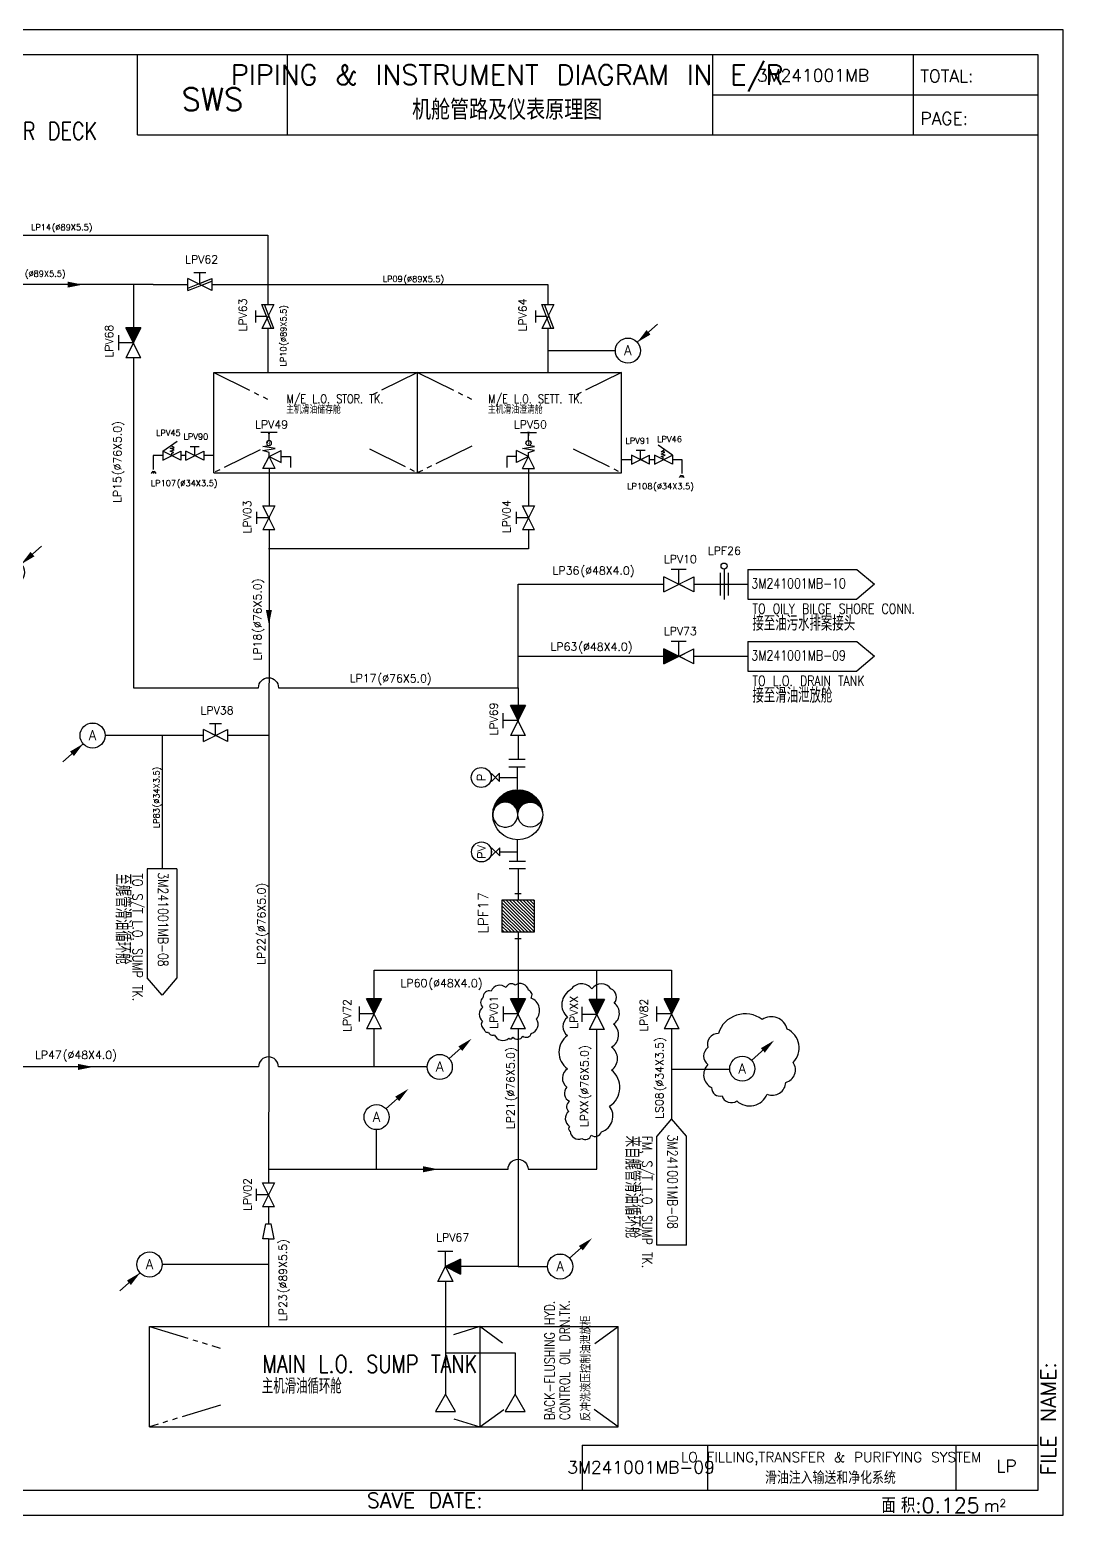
# Model space of a CAD drawing. Header units: millimetres. Extents: x 51 to 798, y 165 to 1101.
# Drawn here: x 264.8 to 471.3, y 164.9 to 461.9 of the extents above; entities that cross this region are included whole.
import ezdxf
from ezdxf.enums import TextEntityAlignment as Align

# ---------------------------------------------------------------- set-up
doc = ezdxf.new("R2010")
doc.units = ezdxf.units.MM
doc.set_wipeout_variables(frame=1)
doc.linetypes.add('C_SOLID_L', pattern=[13, 8, -1, 1, -1, 1, -1])
for name, color, linetype in [('M001_Text', 2, 'Continuous'), ('M101_Equip', 221, 'Continuous'), ('M401_Hull', 4, 'Continuous'), ('M501_Pipe', 3, 'Continuous'), ('M503_Valve&Acces', 7, 'Continuous'), ('M504_Valve&Acces_num', 2, 'Continuous'), ('M901_Modify_A', 6, 'Continuous'), ('M902_Modify_B', 6, 'Continuous')]:
    doc.layers.add(name, color=color, linetype=linetype)
doc.styles.add('CHINESE', font='txt.shx', dxfattribs={"bigfont": 'hzdxf.shx'})
doc.styles.add('HZDXF', font='txt.shx', dxfattribs={"bigfont": 'hzdx.shx'})
doc.styles.add('ITALICT', font='txt.shx')
doc.styles.add('ROMANS', font='txt.shx')
doc.styles.add('SYMED_CHINESE', font='txt.shx', dxfattribs={"bigfont": 'hzdx.shx'})

# ---------------------------------------------------------------- blocks, each defined once
blk = doc.blocks.new('SWD_IN_A3H')
at = {"color": 3}
for p, q in [((415, 292), (235, 292)), ((235, 276), (235, 292)), ((265, 276), (265, 292)), ((350, 276), (350, 292)), ((390, 292), (390, 276)), ((415, 276), (415, 292)), ((235, 276), (415, 276))]:
    blk.add_line(p, q, dxfattribs=at)
at = {"color": 7, "linetype": 'Continuous'}
blk.add_lwpolyline([(0, 0), (420, 0), (420, 297), (0, 297)], close=True, dxfattribs=at)
at = {"color": 1, "linetype": 'Continuous'}
blk.add_lwpolyline([(25, 5), (415, 5), (415, 292), (25, 292)], close=True, dxfattribs=at)
at = {"color": 3}
for points in [[(350, 284), (390, 284)], [(390, 284), (415, 284)]]:
    blk.add_lwpolyline(points, dxfattribs=at)
at = {"color": 7, "style": 'ROMANS'}
for s, height, p in [('TOTAL:', 2.5, (391.44, 286.5)), ('PAGE:', 2.5, (391.44, 278)), ('2', 1.5, (407.28, 1.7)), ('m', 2.5, (404.08, 0.68))]:
    blk.add_text(s, height=height, dxfattribs=at).set_placement(p)
at = {"color": 7, "style": 'CHINESE'}
blk.add_text('FILE NAME:', height=3, rotation=90, dxfattribs=at).set_placement((418.5, 8))
blk.add_text('SAVE DATE:', height=3, dxfattribs=at).set_placement((304, 1.5), align=Align.RIGHT)
at = {"color": 7, "linetype": 'Continuous', "style": 'HZDXF'}
for s, p in [('面', (383.67, 0.49)), ('积:0.125', (387.57, 0.49))]:
    blk.add_text(s, height=3, dxfattribs=at).set_placement(p)
at = {"color": 0}
for tag, height, style, p in [('DRAWINGNAME1', 4, 'SYMED_CHINESE', (308.88, 286)), ('DRAW_NO', 2.5, 'ROMANS', (370, 286.62)), ('COMPANY', 4.5, 'ITALICT', (250, 280.86)), ('DRAWINGNAME', 4, 'SYMED_CHINESE', (308.88, 279))]:
    blk.add_attdef(tag, text='', height=height, dxfattribs=dict(at, style=style)).set_placement(p, align=Align.CENTER)
for tag, height, style, p in [('TOTAL_PAGE', 2.5, 'ROMANS', (411.26, 286.62)), ('PAGE_NO', 2.5, 'ROMANS', (411.26, 278.12)), ('DATE', 3, 'CHINESE', (331, 1.5)), ('SAVETIME', 3, 'CHINESE', (352, 1.5))]:
    blk.add_attdef(tag, text='', height=height, dxfattribs=dict(at, style=style)).set_placement(p, align=Align.RIGHT)
at = {"color": 0, "style": 'ROMANS', "width": 0.8}
blk.add_attdef('MARK', text='', height=2.5, dxfattribs=at).set_placement((370, 278.12), align=Align.CENTER)
at = {"color": 0, "style": 'CHINESE'}
for tag, p in [('DRIVEMAP', (418.5, 87.76)), ('FILENAME', (418.5, 29))]:
    blk.add_attdef(tag, p, '', height=3, rotation=90, dxfattribs=at)
blk = doc.blocks.new('SUB_DWG')
at = {"color": 0}
blk.add_line((-91.12, 9), (-91.12, 0), dxfattribs=at)
for points in [[(-91.12, 9), (0, 9)], [(-66.01, 0), (-66.01, 9)], [(-16.42, 0), (-16.42, 9)]]:
    blk.add_lwpolyline(points, dxfattribs=at)
at = {"color": 2, "style": 'SYMED_CHINESE'}
for tag, p in [('SUB_DWG_NO', (-79.36, 4.6)), ('SYS_NO', (-6.35, 4.85))]:
    blk.add_attdef(tag, text='', height=2.5, dxfattribs=at).set_placement(p, align=Align.MIDDLE)
at = {"color": 2, "style": 'HZDXF'}
for tag, p in [('DRAWINGNAME1', (-41.37, 5.63)), ('DRAWINGNAME', (-41.53, 1.27))]:
    blk.add_attdef(tag, text='', height=2.5, dxfattribs=at).set_placement(p, align=Align.CENTER)
blk = doc.blocks.new('齿轮泵')
for p, q in [((0.54, 2.45), (0.52, 2.43)), ((0.66, 2.44), (0.63, 2.4)), ((0.77, 2.4), (0.72, 2.35)), ((0.88, 2.37), (0.81, 2.3)), ((0.99, 2.34), (0.89, 2.24)), ((1.1, 2.3), (0.97, 2.18)), ((1.19, 2.26), (1.05, 2.11)), ((1.28, 2.21), (1.11, 2.04)), ((1.38, 2.16), (1.18, 1.96)), ((2.13, 1.5), (1.21, 0.58)), ((1.47, 2.11), (1.23, 1.87)), ((1.56, 2.06), (1.28, 1.78)), ((1.64, 1.99), (1.32, 1.68)), ((2.07, 1.58), (1.33, 0.84)), ((1.71, 1.93), (1.35, 1.57)), ((1.79, 1.87), (1.38, 1.46)), ((2.01, 1.66), (1.38, 1.04)), ((1.87, 1.8), (1.4, 1.33)), ((1.94, 1.73), (1.4, 1.19)), ((0.36, 0.01), (0.32, -0.03)), ((0.55, 0.06), (0.44, -0.05)), ((0.81, 0.18), (0.55, -0.08)), ((2.2, 1.42), (0.66, -0.12)), ((2.25, 1.34), (0.75, -0.17)), ((2.3, 1.25), (0.84, -0.22)), ((2.35, 1.16), (0.92, -0.28)), ((2.4, 1.06), (1, -0.34)), ((2.45, 0.97), (1.07, -0.41)), ((2.49, 0.87), (1.13, -0.49)), ((2.52, 0.76), (1.2, -0.57)), ((2.55, 0.65), (1.24, -0.66)), ((2.59, 0.54), (1.29, -0.75)), ((2.61, 0.42), (1.33, -0.86)), ((2.62, 0.3), (1.36, -0.96)), ((2.64, 0.17), (1.39, -1.08)), ((2.65, 0.04), (1.4, -1.21)), ((0.95, -2.37), (2.51, -0.81)), ((2.57, -0.6), (1.06, -2.12)), ((2.43, -1.03), (1.17, -2.29)), ((2.61, -0.42), (1.31, -1.72)), ((2.63, -0.26), (1.38, -1.52)), ((2.65, -0.11), (1.4, -1.36)), ((1.48, -2.12), (2.27, -1.33)), ((0.62, -2.42), (0.57, -2.47)), ((1.01, -2.17), (0.75, -2.43))]:
    blk.add_line(p, q)
for centre, radius in [((0.15, -0.01), 2.5), ((0.15, -1.26), 1.25)]:
    blk.add_circle(centre, radius)
blk.add_arc((0.15, 1.24), 1.25, 270, 262.8878)
blk = doc.blocks.new('直角气动快关阀')
for p, q in [((-2, 6), (2, 6)), ((0, 4), (0, 6))]:
    blk.add_line(p, q)
blk.add_solid([(0.29, 6.23), (-0.29, 6.23), (0, 4)])
blk.add_wipeout([(-3, 1.5), (-3, -1.5), (0, 0)])
for p, q in [((-1.5, 2), (1.5, 2.5)), ((1.5, 2.5), (0.05, 2.74))]:
    blk.add_line(p, q)
blk.add_circle((-0.01, 3.38), 0.638)
at = {"width": 1.098904}
blk.add_text('P', height=1, dxfattribs=at).set_placement((-0.25, 2.84), (0.48, 2.84), align=Align.FIT)
blk.add_wipeout([(0, 0), (-1.5, -3), (1.5, -3)])
for p, q in [((-3, -1.5), (-3, 1.5)), ((0, 0), (-3, 1.5)), ((0, 0), (-3, -1.5)), ((1.5, 1.5), (-1.5, 2)), ((-1.5, -3), (0, 0)), ((0, 1), (1.5, 1.5)), ((0, 0), (0, 1)), ((1.5, -3), (0, 0)), ((-1.5, -3), (1.5, -3))]:
    blk.add_line(p, q)
blk = doc.blocks.new('*U20')
at = {"color": 11}
blk.add_line((5.93, 5.27), (1.87, 1.66), dxfattribs=at)
blk.add_solid([(4.51, 3.21), (3.72, 4.1), (1.87, 1.66)], dxfattribs=at)
at = {"color": 2, "ltscale": 5, "style": 'ROMANS'}
blk.add_attdef('CODE', text='', height=2, dxfattribs=at).set_placement((-0.01, 0.07), align=Align.MIDDLE)
at = {"color": 0, "ltscale": 5, "style": 'SYMED_CHINESE', "flags": 1}
for tag, p in [('REMARKS', (10.9, -0.65)), ('SIZE', (8.37, 1.48))]:
    blk.add_attdef(tag, text='', height=2, dxfattribs=at).set_placement(p, align=Align.MIDDLE)
at = {"color": 40, "ltscale": 5, "flags": 1}
for tag, p, height, style in [('CONNE', (-3.88, -5.26), 2, 'ROMANS'), ('CONNC', (-3.94, -8.1), 3, 'SYMED_CHINESE')]:
    blk.add_attdef(tag, p, '', height=height, dxfattribs=dict(at, style=style))
blk.add_wipeout([(0.13, 2.5), (0.26, 2.49), (0.37, 2.48), (0.61, 2.43), (0.61, 2.43), (0.84, 2.36), (0.97, 2.31), (1.08, 2.26), (1.3, 2.14), (1.42, 2.06), (1.56, 1.96), (1.67, 1.87), (1.77, 1.78), (1.77, 1.78), (1.87, 1.66), (1.95, 1.57), (2.06, 1.42), (2.12, 1.33), (2.22, 1.16), (2.3, 1), (2.34, 0.91), (2.41, 0.69), (2.45, 0.52), (2.48, 0.34), (2.5, 0.1), (2.5, -0.13), (2.48, -0.37), (2.45, -0.54), (2.41, -0.7), (2.35, -0.87), (2.25, -1.11), (2.16, -1.27), (2.06, -1.43), (1.96, -1.56), (1.81, -1.74), (1.67, -1.87), (1.55, -1.97), (1.45, -2.04), (1.33, -2.13), (1.14, -2.23), (0.96, -2.31), (0.8, -2.37), (0.59, -2.43), (0.4, -2.47), (0.23, -2.5), (-0.03, -2.51), (-0.28, -2.49), (-0.64, -2.42), (-0.91, -2.34), (-1.19, -2.2), (-1.46, -2.03), (-1.66, -1.87), (-1.86, -1.68), (-1.96, -1.56), (-2.05, -1.44), (-2.18, -1.23), (-2.29, -1.02), (-2.38, -0.8), (-2.44, -0.56), (-2.47, -0.42), (-2.5, -0.21), (-2.51, 0), (-2.5, 0.17), (-2.49, 0.28), (-2.47, 0.4), (-2.45, 0.54), (-2.4, 0.72), (-2.35, 0.87), (-2.29, 1.02), (-2.18, 1.23), (-2.13, 1.32), (-2.06, 1.43), (-1.97, 1.55), (-1.86, 1.68), (-1.72, 1.82), (-1.59, 1.94), (-1.4, 2.08), (-1.29, 2.15), (-1.16, 2.22), (-0.98, 2.31), (-0.84, 2.36), (-0.66, 2.42), (-0.42, 2.47), (-0.09, 2.5), (0.1, 2.5)])
at = {"color": 11}
blk.add_circle((0, 0), 2.51, dxfattribs=at)
blk = doc.blocks.new('PIPE_CODE')
at = {"color": 2, "style": 'ROMANS'}
blk.add_attdef('CODE', text='', height=2, dxfattribs=at).set_placement((0.28, 0.9), align=Align.RIGHT)
at = {"color": 2, "style": 'ROMANS', "flags": 1}
blk.add_attdef('INSULATION', text='', height=2, dxfattribs=at).set_placement((4.91, 0.94), align=Align.CENTER)
at = {"color": 2, "style": 'ROMANS'}
for tag, p in [('SERVICE', (4.91, 0.88)), ('CLASS', (1.46, -2.93))]:
    blk.add_attdef(tag, text='', height=2, dxfattribs=at).set_placement(p, align=Align.CENTER)
blk.add_attdef('SIZE', (0.52, 0.86), '', height=2, dxfattribs=at)
at = {"color": 2, "style": 'ROMANS', "flags": 1}
for tag, p in [('DESIGN_PRESSURE', (1.52, 0.85)), ('DN', (2.08, 0.85)), ('DESIGN_TEMP', (2.46, 0.84)), ('MATERIAL', (4.52, 0.83)), ('PIPE_CONN.(JOINT)', (6.8, 0.91)), ("FITT'G", (7.54, 0.76)), ('PIPE_CONN.(GASKET)', (8.17, 0.8)), ('HYD.TEST(SHOP)', (9.93, 0.79)), ('HYD.TEST(SHIP)', (10.94, 0.8)), ('REMARK', (11.83, 0.8))]:
    blk.add_attdef(tag, p, '', height=2, dxfattribs=at)
blk = doc.blocks.new('CONNECT_INNER')
at = {"color": 11}
blk.add_line((5.93, 5.27), (1.87, 1.66), dxfattribs=at)
blk.add_solid([(4.51, 3.21), (3.72, 4.1), (6.36, 5.65)], dxfattribs=at)
at = {"color": 2, "ltscale": 5, "style": 'ROMANS'}
blk.add_attdef('CODE', text='', height=2, dxfattribs=at).set_placement((-0.01, 0.07), align=Align.MIDDLE)
at = {"color": 0, "ltscale": 5, "style": 'SYMED_CHINESE', "flags": 1}
for tag, p in [('REMARKS', (10.9, -0.65)), ('SIZE', (8.37, 1.48))]:
    blk.add_attdef(tag, text='', height=2, dxfattribs=at).set_placement(p, align=Align.MIDDLE)
at = {"color": 40, "ltscale": 5, "flags": 1}
for tag, p, height, style in [('CONNE', (-3.88, -5.26), 2, 'ROMANS'), ('CONNC', (-3.94, -8.1), 3, 'SYMED_CHINESE')]:
    blk.add_attdef(tag, p, '', height=height, dxfattribs=dict(at, style=style))
blk.add_wipeout([(0.13, 2.5), (0.26, 2.49), (0.37, 2.48), (0.61, 2.43), (0.61, 2.43), (0.84, 2.36), (0.97, 2.31), (1.08, 2.26), (1.3, 2.14), (1.42, 2.06), (1.56, 1.96), (1.67, 1.87), (1.77, 1.78), (1.77, 1.78), (1.87, 1.66), (1.95, 1.57), (2.06, 1.42), (2.12, 1.33), (2.22, 1.16), (2.3, 1), (2.34, 0.91), (2.41, 0.69), (2.45, 0.52), (2.48, 0.34), (2.5, 0.1), (2.5, -0.13), (2.48, -0.37), (2.45, -0.54), (2.41, -0.7), (2.35, -0.87), (2.25, -1.11), (2.16, -1.27), (2.06, -1.43), (1.96, -1.56), (1.81, -1.74), (1.67, -1.87), (1.55, -1.97), (1.45, -2.04), (1.33, -2.13), (1.14, -2.23), (0.96, -2.31), (0.8, -2.37), (0.59, -2.43), (0.4, -2.47), (0.23, -2.5), (-0.03, -2.51), (-0.28, -2.49), (-0.64, -2.42), (-0.91, -2.34), (-1.19, -2.2), (-1.46, -2.03), (-1.66, -1.87), (-1.86, -1.68), (-1.96, -1.56), (-2.05, -1.44), (-2.18, -1.23), (-2.29, -1.02), (-2.38, -0.8), (-2.44, -0.56), (-2.47, -0.42), (-2.5, -0.21), (-2.51, 0), (-2.5, 0.17), (-2.49, 0.28), (-2.47, 0.4), (-2.45, 0.54), (-2.4, 0.72), (-2.35, 0.87), (-2.29, 1.02), (-2.18, 1.23), (-2.13, 1.32), (-2.06, 1.43), (-1.97, 1.55), (-1.86, 1.68), (-1.72, 1.82), (-1.59, 1.94), (-1.4, 2.08), (-1.29, 2.15), (-1.16, 2.22), (-0.98, 2.31), (-0.84, 2.36), (-0.66, 2.42), (-0.42, 2.47), (-0.09, 2.5), (0.1, 2.5)])
at = {"color": 11}
blk.add_circle((0, 0), 2.51, dxfattribs=at)
blk = doc.blocks.new('直通截止止回阀')
blk.add_line((-1.5, 3), (1.5, 3))
blk.add_wipeout([(-3, 1.5), (-3, -1.5), (0, 0)])
blk.add_line((-3, -1.5), (-3, 1.5))
blk.add_line((-3, -1.5), (-3, 1.5))
blk.add_wipeout([(0, 0), (3, 1.5), (3, -1.5)])
h = blk.add_hatch()
h.set_pattern_fill('ANSI31', color=256, scale=0.05, style=0)
h.set_pattern_definition([(45, (-1535.32346, 547.90707), (-0.112253202, 0.112253202), [])])
h.paths.add_polyline_path([(0, 0), (-3, 1.5), (-3, -1.5)])
for p, q in [((0, 0), (0, 3)), ((-3, -1.5), (3, 1.5)), ((3, -1.5), (-3, 1.5)), ((3, -1.5), (3, 1.5)), ((3, -1.5), (3, 1.5))]:
    blk.add_line(p, q)
blk = doc.blocks.new('VALVE_CODE')
at = {"style": 'ROMANS', "flags": 1}
for tag, p in [('NAME', (-3.92, 0.56)), ('DN', (-2.6, 0.61)), ('PN', (-1.18, 0.47)), ('TYPE', (0.48, 0.45)), ('STANDARD', (1.45, 0.43)), ('MATERIAL(BODY)', (2.61, 0.46)), ('MATERIAL(DISC)', (3.99, 0.35)), ('MATERIAL(STEM)', (5.47, 0.39)), ('INSTALLING_FORM', (7.24, 0.42)), ('EXTENSION_ROD', (7.74, 0.39)), ('SURFACE_TREATMENT', (8.99, 0.3)), ('QTY.', (10.31, 0.41)), ('WEIGHT', (11.69, 0.23)), ('CERT.', (13.4, 0.32)), ('NAMEPLATE', (14.73, 0.26)), ('DWG._NAME', (16.24, 0.17)), ('REMARKS', (17.82, 0.31)), ('POR_NO.', (19.2, 0.21)), ('MATERIAL_CODE', (20.73, 0.09)), ('MOD.HISTORY', (22.19, 0.08))]:
    blk.add_attdef(tag, p, '', height=2, dxfattribs=at)
at = {"color": 2, "style": 'ROMANS'}
blk.add_attdef('CODE', text='', height=2, dxfattribs=at).set_placement((0.41, 1.3), align=Align.MIDDLE)
blk = doc.blocks.new('直通单联滤器')
blk.add_wipeout([(-2.21, 2.21), (2.07, 2.21), (2.07, -2.07), (-2.21, -2.07)])
h = blk.add_hatch()
h.set_pattern_fill('ANSI31', color=256, scale=0.1, style=0)
h.paths.add_polyline_path([(2.07, -2.07), (2.07, 2.21), (-2.21, 2.21), (-2.21, -2.07)])
for p, q in [((-2.21, 2.21), (2.07, 2.21)), ((-2.21, 2.21), (-2.21, -2.07)), ((2.07, 2.21), (2.07, -2.07)), ((-3.07, 0.5), (-3.07, -0.36)), ((-3.07, 0.07), (-2.21, 0.07)), ((2.07, 0.07), (2.93, 0.07)), ((2.93, 0.5), (2.93, -0.36)), ((-2.21, -2.07), (2.07, -2.07))]:
    blk.add_line(p, q)
blk = doc.blocks.new('压力表及旋塞')
at = {"color": 7, "linetype": 'Continuous'}
blk.add_lwpolyline([(-0.82, 5.14), (0.8, 5.14), (-0.82, 3.52), (0.82, 3.52)], close=True, dxfattribs=at)
blk.add_lwpolyline([(0, 3.52), (0, 0)], dxfattribs=at)
blk.add_circle((-0.02, 7.16), 2, dxfattribs=at)
at = {"color": 2, "linetype": 'Continuous', "style": 'ROMANS'}
blk.add_attdef('SN', text='', height=1.66, dxfattribs=at).set_placement((-0.02, 7.16), align=Align.MIDDLE)
blk = doc.blocks.new('真空压力表及旋塞')
at = {"color": 7, "linetype": 'Continuous'}
blk.add_lwpolyline([(-0.82, 5.14), (0.8, 5.14), (-0.82, 3.52), (0.82, 3.52)], close=True, dxfattribs=at)
blk.add_lwpolyline([(0, 3.52), (0, 0)], dxfattribs=at)
blk.add_circle((-0.02, 7.16), 2, dxfattribs=at)
at = {"color": 2, "linetype": 'Continuous', "style": 'ROMANS'}
blk.add_attdef('SN', text='', height=1.66, dxfattribs=at).set_placement((-0.02, 7.16), align=Align.MIDDLE)
blk = doc.blocks.new('吸口')
blk.add_wipeout([(0, 0), (-2, -3.46), (2, -3.46)])
at = {"linetype": 'Continuous'}
for p, q in [((0, 0), (-2, -3.46)), ((2, -3.46), (0, 0)), ((-2, -3.46), (2, -3.46))]:
    blk.add_line(p, q, dxfattribs=at)
blk = doc.blocks.new('直角截止止回阀')
blk.add_line((-1.5, 3), (1.5, 3))
blk.add_wipeout([(-1.5, -3), (0, 0), (1.5, -3)])
blk.add_line((-1.5, -3), (1.5, -3))
blk.add_wipeout([(-3, 1.5), (-3, -1.5), (0, 0)])
h = blk.add_hatch()
h.set_pattern_fill('ANSI31', color=256, scale=0.05, style=0)
h.set_pattern_definition([(45, (-1548.25544, 547.59062), (-0.112253202, 0.112253202), [])])
h.paths.add_polyline_path([(-3, 1.5), (-3, -1.5), (0, 0)])
for p, q in [((0, 0), (0, 3)), ((-3, 1.5), (-3, -1.5)), ((-3, 1.5), (0, 0)), ((0, 0), (-3, -1.5)), ((0, 0), (-1.5, -3)), ((1.5, -3), (0, 0))]:
    blk.add_line(p, q)
blk = doc.blocks.new('*U18')
at = {"color": 0}
for p, q in [((1.03, 2.97), (-2.45, 0)), ((22.84, 2.97), (1.03, 2.97)), ((22.84, 2.97), (22.84, -2.97)), ((-2.45, 0), (1.03, -2.97)), ((22.84, -2.97), (1.03, -2.97))]:
    blk.add_line(p, q, dxfattribs=at)
at = {"color": 0, "ltscale": 5, "style": 'ROMANS', "flags": 1}
for tag, p in [('SIZE', (3.71, 8.64)), ('REMARKS', (17.4, 8.61))]:
    blk.add_attdef(tag, text='', height=2, dxfattribs=at).set_placement(p, align=Align.MIDDLE)
at = {"ltscale": 5, "style": 'ROMANS', "flags": 1}
blk.add_attdef('CODE', text='', height=2, dxfattribs=at).set_placement((8.17, 3.95), align=Align.RIGHT)
at = {"ltscale": 5, "width": 0.8}
for tag, p, height, style in [('CONNECT_DWG', (0.71, -0.81), 2, 'ROMANS'), ('CONNE', (0.92, -5.9), 2, 'ROMANS'), ('CONNC', (0.91, -9.29), 3, 'SYMED_CHINESE')]:
    blk.add_attdef(tag, p, '', height=height, dxfattribs=dict(at, style=style))
blk = doc.blocks.new('直通截止阀')
blk.add_line((-1.5, 3), (1.5, 3))
blk.add_wipeout([(-3, -1.5), (-3, 1.5), (0, 0)])
blk.add_line((-3, -1.5), (-3, 1.5))
blk.add_wipeout([(3, 1.5), (3, -1.5), (0, 0)])
for p, q in [((0, 0), (0, 3)), ((3, -1.5), (-3, 1.5)), ((-3, -1.5), (3, 1.5)), ((3, 1.5), (3, -1.5))]:
    blk.add_line(p, q)
blk = doc.blocks.new('CONNECT_OTHER')
at = {"color": 0}
for p, q in [((0, 2.97), (21.8, 2.97)), ((0, 2.97), (0, -2.97)), ((21.8, 2.97), (25.29, 0)), ((25.29, 0), (21.8, -2.97)), ((0, -2.97), (21.8, -2.97))]:
    blk.add_line(p, q, dxfattribs=at)
at = {"color": 0, "ltscale": 5, "style": 'ROMANS', "flags": 1}
for tag, p in [('SIZE', (3.71, 8.64)), ('REMARKS', (17.4, 8.61))]:
    blk.add_attdef(tag, text='', height=2, dxfattribs=at).set_placement(p, align=Align.MIDDLE)
at = {"ltscale": 5, "style": 'ROMANS', "flags": 1}
blk.add_attdef('CODE', text='', height=2, dxfattribs=at).set_placement((8.17, 3.95), align=Align.RIGHT)
at = {"ltscale": 5, "width": 0.8}
for tag, p, height, style in [('CONNECT_DWG', (0.71, -0.81), 2, 'ROMANS'), ('CONNE', (0.92, -5.9), 2, 'ROMANS'), ('CONNC', (0.91, -9.29), 3, 'SYMED_CHINESE')]:
    blk.add_attdef(tag, p, '', height=height, dxfattribs=dict(at, style=style))
blk = doc.blocks.new('*U19')
at = {"color": 11}
blk.add_line((-1.87, -1.66), (-5.93, -5.27), dxfattribs=at)
blk.add_solid([(-3.72, -4.1), (-4.51, -3.21), (-1.87, -1.66)], dxfattribs=at)
at = {"color": 2, "ltscale": 5, "style": 'ROMANS'}
blk.add_attdef('CODE', text='', height=2, dxfattribs=at).set_placement((-0.01, 0.07), align=Align.MIDDLE)
at = {"color": 0, "ltscale": 5, "style": 'SYMED_CHINESE', "flags": 1}
for tag, p in [('REMARKS', (10.9, -0.65)), ('SIZE', (8.37, 1.48))]:
    blk.add_attdef(tag, text='', height=2, dxfattribs=at).set_placement(p, align=Align.MIDDLE)
at = {"color": 40, "ltscale": 5, "flags": 1}
for tag, p, height, style in [('CONNE', (-3.88, -5.26), 2, 'ROMANS'), ('CONNC', (-3.94, -8.1), 3, 'SYMED_CHINESE')]:
    blk.add_attdef(tag, p, '', height=height, dxfattribs=dict(at, style=style))
blk.add_wipeout([(0.13, 2.5), (0.26, 2.49), (0.37, 2.48), (0.61, 2.43), (0.61, 2.43), (0.84, 2.36), (0.97, 2.31), (1.08, 2.26), (1.3, 2.14), (1.42, 2.06), (1.56, 1.96), (1.67, 1.87), (1.77, 1.78), (1.77, 1.78), (1.87, 1.66), (1.95, 1.57), (2.06, 1.42), (2.12, 1.33), (2.22, 1.16), (2.3, 1), (2.34, 0.91), (2.41, 0.69), (2.45, 0.52), (2.48, 0.34), (2.5, 0.1), (2.5, -0.13), (2.48, -0.37), (2.45, -0.54), (2.41, -0.7), (2.35, -0.87), (2.25, -1.11), (2.16, -1.27), (2.06, -1.43), (1.96, -1.56), (1.81, -1.74), (1.67, -1.87), (1.55, -1.97), (1.45, -2.04), (1.33, -2.13), (1.14, -2.23), (0.96, -2.31), (0.8, -2.37), (0.59, -2.43), (0.4, -2.47), (0.23, -2.5), (-0.03, -2.51), (-0.28, -2.49), (-0.64, -2.42), (-0.91, -2.34), (-1.19, -2.2), (-1.46, -2.03), (-1.66, -1.87), (-1.86, -1.68), (-1.96, -1.56), (-2.05, -1.44), (-2.18, -1.23), (-2.29, -1.02), (-2.38, -0.8), (-2.44, -0.56), (-2.47, -0.42), (-2.5, -0.21), (-2.51, 0), (-2.5, 0.17), (-2.49, 0.28), (-2.47, 0.4), (-2.45, 0.54), (-2.4, 0.72), (-2.35, 0.87), (-2.29, 1.02), (-2.18, 1.23), (-2.13, 1.32), (-2.06, 1.43), (-1.97, 1.55), (-1.86, 1.68), (-1.72, 1.82), (-1.59, 1.94), (-1.4, 2.08), (-1.29, 2.15), (-1.16, 2.22), (-0.98, 2.31), (-0.84, 2.36), (-0.66, 2.42), (-0.42, 2.47), (-0.09, 2.5), (0.1, 2.5)])
at = {"color": 11}
blk.add_circle((0, 0), 2.51, dxfattribs=at)
blk = doc.blocks.new('异径接头')
blk.add_wipeout([(-3, 1.02), (-3, -1.02), (3, -2.26), (3, 2.26)])
at = {"linetype": 'Continuous'}
for p, q in [((3, 2.26), (-3, 1.02)), ((-3, -1.02), (-3, 1.02)), ((3, 0), (3, 2.26)), ((3, 0), (3, -2.26)), ((3, -2.26), (-3, -1.02))]:
    blk.add_line(p, q, dxfattribs=at)
blk = doc.blocks.new('FITT_CODE')
at = {"color": 2, "style": 'ROMANS'}
blk.add_attdef('CODE', text='', height=2, dxfattribs=at).set_placement((0, 1.07), align=Align.MIDDLE)
at = {"style": 'ROMANS', "flags": 1}
for tag, p in [('STANDARD', (4.27, 0)), ('NAME', (19.65, 0)), ('DN', (27.56, 0)), ('PN', (31.76, 0)), ('MATERIAL', (35.9, 0)), ('QTY.', (-4.01, -3.07)), ('CERT.', (3.14, -3.07)), ('NAMEPLATE', (11.84, -3.07)), ('REMARKS', (29.8, -3.07)), ('WEIGHT', (-3.74, -5.98)), ('SURFACE_TREATMENT', (7.76, -5.98)), ('MATERIAL_CODE', (40.55, -5.98)), ('POR_NO.', (-3.74, -9.04)), ('DWG._NAME', (11.39, -9.04)), ('MOD.HISTORY', (-3.74, -12.18))]:
    blk.add_attdef(tag, p, '', height=2, dxfattribs=at)
blk = doc.blocks.new('双联盲板法兰(常开)')
at = {"color": 7, "linetype": 'Continuous'}
for points in [[(0, 3.81), (0, -3.81)], [(-1, 2.83), (-1, -2.83)], [(1, 2.83), (1, -2.83)]]:
    blk.add_lwpolyline(points, dxfattribs=at)
blk.add_circle((0, 4.56), 0.75, dxfattribs=at)
blk = doc.blocks.new('蝶阀')
blk.add_wipeout([(-3, 1.5), (-3, -1.5), (0.37, -0.18)])
blk.add_line((-3, -1.5), (-3, 1.5))
blk.add_wipeout([(3, 1.5), (-0.37, 0.18), (3, -1.5)])
for p, q in [((3, -1.5), (-3, 1.5)), ((-3, -0.85), (3, 1.5)), ((-3, -1.5), (3, 0.85)), ((-1.5, 3), (1.5, 3)), ((0, 0.33), (0, 3)), ((3, 1.5), (3, -1.5))]:
    blk.add_line(p, q)
blk = doc.blocks.new('箭头')
at = {"layer": 'M501_Pipe'}
blk.add_solid([(0, -0.6), (0, 0.6), (3, 0)], dxfattribs=at)
blk = doc.blocks.new('自闭式泄放阀')
blk.add_wipeout([(-3, -1.5), (-3, 1.5), (0, 0)])
blk.add_wipeout([(0.01, 0), (3, 1.5), (3, -1.5)])
at = {"linetype": 'Continuous'}
for points in [[(-3, 1.5), (1.76, 4.84)], [(0.01, 0), (0.01, 0.79), (0.69, 1.06), (-0.57, 1.46), (0.73, 1.85), (-0.55, 2.45), (0.73, 2.55), (-0.33, 3.37)]]:
    blk.add_lwpolyline(points, dxfattribs=at)
blk.add_lwpolyline([(-3, -1.5), (3, 1.5), (3, -1.5), (-3, 1.5)], close=True, dxfattribs=at)

msp = doc.modelspace()

# ---------------------------------------------------------------- linework, layer by layer
for p, q in [((289.38, 373.7), (289.08, 373.2)), ((289.52, 373.7), (289.52, 373.2)), ((289.66, 373.7), (290.02, 373.2)), ((394.94, 372.88), (394.58, 372.38)), ((395.09, 372.88), (395.09, 372.38)), ((395.23, 372.88), (395.52, 372.38))]:
    msp.add_line(p, q)
at = {"layer": 'M101_Equip', "ltscale": 134.916}
for p, q in [((363.82, 316.01), (360.54, 316.01)), ((363.82, 314.51), (360.54, 314.51)), ((363.86, 295.66), (360.59, 295.66)), ((363.86, 294.16), (360.59, 294.16))]:
    msp.add_line(p, q, dxfattribs=at)
at = {"layer": 'M101_Equip'}
for p, q in [((362.18, 314.51), (362.18, 310.1)), ((362.23, 295.66), (362.23, 300.04))]:
    msp.add_line(p, q, dxfattribs=at)
at = {"layer": 'M401_Hull'}
for p, q in [((301.56, 393.37), (383.04, 393.37)), ((301.56, 373.37), (301.56, 393.37)), ((342.3, 373.37), (342.3, 393.37)), ((383.04, 373.37), (383.04, 393.37)), ((301.56, 373.37), (383.04, 373.37)), ((288.76, 202.65), (382.35, 202.65)), ((288.76, 182.65), (288.76, 202.65)), ((354.75, 202.65), (354.75, 182.65)), ((382.35, 182.65), (382.35, 202.65)), ((288.76, 182.65), (382.35, 182.65))]:
    msp.add_line(p, q, dxfattribs=at)
at = {"layer": 'M401_Hull', "linetype": 'C_SOLID_L'}
for p, q in [((301.56, 393.37), (312.4, 388.05)), ((342.3, 393.37), (332.66, 388.64)), ((342.3, 393.37), (353.14, 388.05)), ((383.04, 393.37), (373.4, 388.64)), ((310.86, 377.93), (301.56, 373.37)), ((332.66, 378.11), (342.3, 373.37)), ((353.14, 378.69), (342.3, 373.37)), ((373.4, 378.11), (383.04, 373.37)), ((288.76, 202.65), (302.87, 198.37)), ((354.75, 202.65), (349.45, 201.04)), ((359.29, 199.36), (354.75, 202.65)), ((377.68, 199.26), (382.35, 202.65)), ((302.89, 186.93), (288.76, 182.65)), ((349.53, 184.23), (354.75, 182.65)), ((354.75, 182.65), (359.53, 186.11)), ((382.35, 182.65), (377.58, 186.11))]:
    msp.add_line(p, q, dxfattribs=at)
at = {"layer": 'M501_Pipe', "color": 3}
for points in [[(240.02, 420.88), (312.4, 420.88), (312.4, 410.97)], [(289.46, 410.97), (179.46, 410.97)], [(285.53, 410.97), (285.53, 330.37)], [(289.46, 410.97), (368.33, 410.97), (368.33, 393.37)], [(312.4, 410.97), (312.4, 393.37)], [(368.33, 397.78), (384.32, 397.78)], [(301.56, 376.8), (289.49, 376.8), (289.49, 374)], [(314.11, 376.6), (316.92, 376.6), (316.92, 374.38)], [(362.97, 376.6), (360.15, 376.6), (360.15, 374.38)], [(383.04, 375.98), (395.12, 375.98), (395.12, 373.18)], [(312.61, 374.2), (312.51, 202.65)], [(364.47, 374.2), (364.47, 358.17), (312.51, 358.17)], [(362.37, 330.37), (362.37, 351.06), (408.29, 351.06)], [(362.37, 336.66), (408.29, 336.66)], [(291.25, 320.83), (277.36, 320.83)], [(312.57, 320.81), (291.25, 320.83), (291.25, 294.18)], [(362.37, 294.16), (362.37, 273.91)], [(333.62, 254.57), (333.62, 273.91), (393.06, 273.91)], [(362.37, 273.91), (362.37, 214.67)], [(393.06, 273.91), (393.06, 244.2)], [(393.06, 254.11), (404.67, 254.11)], [(334.11, 234.11), (334.11, 244.54)], [(312.51, 215.08), (288.74, 215.08)], [(362.37, 214.67), (347.87, 214.67), (347.87, 189.12)], [(362.37, 214.67), (370.79, 214.67)], [(347.87, 197.43), (361.79, 197.43), (361.79, 189.12)]]:
    msp.add_lwpolyline(points, dxfattribs=at)
at = {"layer": 'M501_Pipe'}
for points in [[(285.53, 330.37), (310.51, 330.37), (310.51, 330.37, -1), (314.51, 330.37), (314.51, 330.37), (362.37, 330.37), (362.37, 330.37), (362.37, 316.01)], [(312.51, 234.11), (360.37, 234.11), (360.37, 234.11, -1), (364.37, 234.11), (364.37, 234.11), (378.11, 234.11), (378.11, 234.11), (378.11, 273.91)], [(346.73, 254.57), (314.51, 254.57), (314.51, 254.57, 1), (310.51, 254.57), (310.51, 254.57), (234.44, 254.57)]]:
    msp.add_lwpolyline(points, format="xyb", dxfattribs=at)

# ---------------------------------------------------------------- block references
msp.add_blockref('SWD_IN_A3H', (51.31, 164.93)).add_auto_attribs({'COMPANY': 'SWS', 'DRAW_NO': '3M241001MB', 'DRAWINGNAME1': 'PIPING & INSTRUMENT DIAGRAM IN E/R', 'DRAWINGNAME': '机舱管路及仪表原理图'})
ref = msp.add_blockref('SUB_DWG', (466.31, 169.93))
ref.add_attrib('SUB_DWG_NO', '3M241001MB-09', dxfattribs={"color": 2, "height": 2.5, "style": 'SYMED_CHINESE'}).set_placement((386.95, 174.53), align=Align.MIDDLE)
ref.add_attrib('DRAWINGNAME1', 'LO FILLING,TRANSFER & PURIFYING SYSTEM', dxfattribs={"color": 2, "height": 2, "style": 'HZDXF'}).set_placement((424.93, 175.56), align=Align.CENTER)
ref.add_attrib('DRAWINGNAME', '滑油注入输送和净化系统', dxfattribs={"color": 2, "height": 2.5, "style": 'HZDXF'}).set_placement((424.78, 171.2), align=Align.CENTER)
ref.add_attrib('SYS_NO', 'LP', dxfattribs={"color": 2, "height": 2.5, "style": 'SYMED_CHINESE'}).set_placement((459.96, 174.78), align=Align.MIDDLE)
at = {"layer": 'M001_Text'}
for p, values in [((408.29, 351.06), {'CONNECT_DWG': '3M241001MB-10', 'CONNE': 'TO OILY BILGE SHORE CONN.', 'CONNC': '接至油污水排案接头'}), ((408.29, 336.66), {'CONNECT_DWG': '3M241001MB-09', 'CONNE': 'TO L.O. DRAIN TANK', 'CONNC': '接至滑油泄放舱'})]:
    msp.add_blockref('CONNECT_OTHER', p, dxfattribs=at).add_auto_attribs(values)
at = {"layer": 'M001_Text', "rotation": 270}
for name, p, values in [('CONNECT_OTHER', (291.25, 294.18), {'CONNECT_DWG': '3M241001MB-08', 'CONNE': 'TO S/T L.O. SUMP TK.', 'CONNC': '至艉管滑油循环舱'}), ('*U18', (393.06, 241.75), {'CONNECT_DWG': '3M241001MB-08', 'CONNE': 'FM. S/T L.O. SUMP TK.', 'CONNC': '来自艉管滑油循环舱'})]:
    msp.add_blockref(name, p, dxfattribs=at).add_auto_attribs(values)
at = {"layer": 'M101_Equip', "xscale": 2, "yscale": 2, "zscale": 2, "rotation": 90}
msp.add_blockref('齿轮泵', (362.3, 304.7), dxfattribs=at)
at = {"layer": 'M401_Hull'}
for p, xscale, yscale, zscale, values in [((268.9, 421.31), 0.6, 0.6, 0.6, {'CODE': 'LP14', 'SIZE': '(%%C89X5.5)'}), ((263.52, 412.04), 0.6, 0.6, 0.6, {'CODE': 'LP11', 'SIZE': '(%%C89X5.5)'}), ((339.16, 410.97), 0.6, 0.6, 0.6, {'CODE': 'LP09', 'SIZE': '(%%C89X5.5)'}), ((293.88, 370.16), 0.6, 0.6, 0.6, {'CODE': 'LP107', 'SIZE': '(%%C34X3.5)'}), ((389.06, 369.54), 0.6, 0.6, 0.6, {'CODE': 'LP108', 'SIZE': '(%%C34X3.5)'}), ((374.4, 352.3), 0.8, 0.8, 0.8, {'CODE': 'LP36', 'SIZE': '(%%C48X4.0)'}), ((373.99, 337.08), 0.8, 0.8, 0.8, {'CODE': 'LP63', 'SIZE': '(%%C48X4.0)'}), ((333.86, 330.76), 0.8, 0.8, 0.8, {'CODE': 'LP17', 'SIZE': '(%%C76X5.0)'}), ((344.03, 269.81), 0.8, 0.8, 0.8, {'CODE': 'LP60', 'SIZE': '(%%C48X4.0)'}), ((270.98, 255.47), 0.8, 0.8, 0.8, {'CODE': 'LP47', 'SIZE': '(%%C48X4.0)'})]:
    msp.add_blockref('PIPE_CODE', p, dxfattribs=dict(at, xscale=xscale, yscale=yscale, zscale=zscale)).add_auto_attribs(values)
at = {"layer": 'M401_Hull', "rotation": 89.99999999999999}
for p, xscale, yscale, zscale, values in [((283.82, 372.44), 0.8, 0.8, 0.8, {'CODE': 'LP15', 'SIZE': '(%%C76X5.0)'}), ((311.8, 340.95), 0.8, 0.8, 0.8, {'CODE': 'LP18', 'SIZE': '(%%C76X5.0)'}), ((291.25, 306.14), 0.6, 0.6, 0.6, {'CODE': 'LP83', 'SIZE': '(%%C34X3.5)'}), ((312.59, 280.13), 0.8, 0.8, 0.8, {'CODE': 'LP22', 'SIZE': '(%%C76X5.0)'}), ((377.13, 247.67), 0.8, 0.8, 0.8, {'CODE': 'LPXX', 'SIZE': '(%%C76X5.0)'}), ((392.12, 249.27), 0.8, 0.8, 0.8, {'CODE': 'LS08', 'SIZE': '(%%C34X3.5)'}), ((362.37, 247.27), 0.8, 0.8, 0.8, {'CODE': 'LP21', 'SIZE': '(%%C76X5.0)'}), ((316.89, 208.89), 0.8, 0.8, 0.8, {'CODE': 'LP23', 'SIZE': '(%%C89X5.5)'})]:
    msp.add_blockref('PIPE_CODE', p, dxfattribs=dict(at, xscale=xscale, yscale=yscale, zscale=zscale)).add_auto_attribs(values)
at = {"layer": 'M501_Pipe'}
for p in [(272.35, 410.97), (274.48, 254.57), (343.39, 234.11)]:
    msp.add_blockref('箭头', p, dxfattribs=at)
at = {"layer": 'M501_Pipe', "rotation": 270}
msp.add_blockref('箭头', (312.59, 345.91), dxfattribs=at)
at = {"layer": 'M503_Valve&Acces', "xscale": 0.8, "yscale": 0.8, "zscale": 0.8}
msp.add_blockref('双联盲板法兰(常开)', (403.53, 351.06), dxfattribs=at)
at = {"layer": 'M503_Valve&Acces', "rotation": 90}
for name, p, values in [('压力表及旋塞', (362.18, 312.46), {'SN': 'P'}), ('真空压力表及旋塞', (362.23, 297.57), {'SN': 'PV'}), ('FITT_CODE', (356.47, 285.37), {'CODE': 'LPF17'})]:
    msp.add_blockref(name, p, dxfattribs=at).add_auto_attribs(values)
at = {"layer": 'M504_Valve&Acces_num', "xscale": 0.8, "yscale": 0.8, "zscale": 0.8}
for name, p, values in [('VALVE_CODE', (298.82, 414.97), {'CODE': 'LPV62'}), ('FITT_CODE', (403.59, 356.91), {'CODE': 'LPF26'}), ('VALVE_CODE', (348.99, 219.44), {'CODE': 'LPV67'})]:
    msp.add_blockref(name, p, dxfattribs=at).add_auto_attribs(values)
for p, rotation, values in [((308.4, 404.57), 89.99999999999999, {'CODE': 'LPV63'}), ((364.33, 404.57), 89.99999999999999, {'CODE': 'LPV64'}), ((301.91, 324.82), 359.9661385881062, {'CODE': 'LPV38'}), ((329.26, 264.53), 90, {'CODE': 'LPV72'}), ((388.54, 264.58), 90, {'CODE': 'LPV82'})]:
    msp.add_blockref('VALVE_CODE', p, dxfattribs=dict(at, rotation=rotation)).add_auto_attribs(values)

# ---------------------------------------------------------------- texts
at = {"layer": 'M001_Text', "style": 'SYMED_CHINESE', "width": 0.8}
for s, height, p in [('UPPER DECK', 3.5, (253.46, 439.94)), ('M/E L.O. STOR. TK.', 1.75, (316.11, 387.27)), ('M/E L.O. SETT. TK.', 1.75, (356.43, 387.27)), ('主机滑油储存舱', 1.5, (316.03, 385.18)), ('主机滑油澄清舱', 1.5, (356.36, 385.18)), ('MAIN L.O. SUMP TANK', 3.5, (311.33, 193.44)), ('主机滑油循环舱', 3, (311.18, 189.26))]:
    msp.add_text(s, height=height, dxfattribs=at).set_placement(p)
for s, p in [('BACK-FLUSHING HYD.', (369.67, 183.92)), ('CONTROL OIL DRN.TK.', (372.7, 183.92)), ('反冲洗液压控制油泄放柜', (376.87, 183.76))]:
    msp.add_text(s, height=2, rotation=90, dxfattribs=at).set_placement(p)

# ---------------------------------------------------------------- next in the draw order: block references
at = {"layer": 'M001_Text'}
for name, p in [('*U20', (384.32, 397.78)), ('*U20', (261.24, 353.44)), ('*U19', (277.36, 320.83)), ('CONNECT_INNER', (346.73, 254.57)), ('CONNECT_INNER', (407.17, 254.22)), ('CONNECT_INNER', (334.11, 244.54)), ('CONNECT_INNER', (370.79, 214.67)), ('*U19', (288.74, 215.08))]:
    msp.add_blockref(name, p, dxfattribs=at).add_auto_attribs({'CODE': 'A'})
at = {"layer": 'M503_Valve&Acces'}
for name, p, xscale, yscale, zscale in [('蝶阀', (298.82, 410.97), 0.8, 0.8, 0.8), ('直角气动快关阀', (312.61, 376.6), -0.8, 0.8, 0.8), ('直角气动快关阀', (364.47, 376.6), 0.8, 0.8, 0.8), ('直通截止阀', (297.76, 376.8), 0.6, 0.6, 0.6), ('直通截止阀', (386.85, 375.98), -0.6, 0.6, 0.6)]:
    msp.add_blockref(name, p, dxfattribs=dict(at, xscale=xscale, yscale=yscale, zscale=zscale))
for name, p, xscale, yscale, zscale, rotation in [('蝶阀', (312.4, 404.57), 0.8, 0.8, 0.8, 89.99999999999999), ('蝶阀', (368.33, 404.57), 0.8, 0.8, 0.8, 89.99999999999999), ('直通截止阀', (312.6, 364.37), 0.8, 0.8, 0.8, 89.99999999999999), ('直通截止阀', (364.47, 364.37), 0.8, 0.8, 0.8, 89.99999999999999), ('直通截止阀', (301.91, 320.82), 0.8, 0.8, 0.8, 359.9661385881062), ('直通单联滤器', (362.26, 284.6), 1.5, 1.5, 1.5, 270), ('直通截止阀', (312.52, 229), 0.8, 0.8, 0.8, 89.99999999999999), ('异径接头', (312.52, 221.7), 0.5, 0.5, 0.5, 270)]:
    msp.add_blockref(name, p, dxfattribs=dict(at, xscale=xscale, yscale=yscale, zscale=zscale, rotation=rotation))
at = {"layer": 'M503_Valve&Acces', "xscale": -1, "rotation": 90}
for p in [(285.51, 399.34), (362.35, 323.8), (333.62, 265.16), (362.37, 265.16), (378.11, 265.08), (393.06, 265.16)]:
    msp.add_blockref('直通截止止回阀', p, dxfattribs=at)
at = {"layer": 'M503_Valve&Acces'}
for name, p in [('直通截止阀', (394.47, 351.06)), ('直通截止止回阀', (394.47, 336.66)), ('吸口', (347.87, 189.12)), ('吸口', (361.79, 189.12))]:
    msp.add_blockref(name, p, dxfattribs=at)
at = {"layer": 'M503_Valve&Acces', "xscale": -1}
msp.add_blockref('直角截止止回阀', (347.87, 214.67), dxfattribs=at)

# ---------------------------------------------------------------- next in the draw order: linework, layer by layer
at = {"layer": 'M901_Modify_A'}
for points in [[(357, 269.73, 0.520567), (355.36, 268.4, 0.520567), (355.36, 266.51, 0.520567), (355.29, 263.73, 0.520567), (355.61, 262.15, 0.520567), (356.49, 261.52, 0.520567), (357.63, 261.01, 0.520567), (360.54, 260.32, 0.520567), (361.36, 260.51, 0.520567), (363.32, 260.7, 0.520567), (365.02, 261.27, 0.520567), (366.04, 264.11, 0.520567), (364.96, 268.34, 0.520567), (364.46, 269.92, 0.520567), (361.8, 270.93, 0.520567), (359.97, 270.42, 0.520567)], [(372.93, 270.03, 0.520567), (372.25, 264.48, 0.520567), (372.25, 260.83, 0.520567), (372.25, 254.2, 0.520567), (372.12, 250.54, 0.520567), (372.66, 247.7, 0.520567), (372.52, 245.67, 0.520567), (372.66, 242.69, 0.520567), (372.79, 241.75, 0.520567), (375.1, 240.26, 0.520567), (376.99, 240.93, 0.520567), (379.02, 241.61, 0.520567), (380.65, 246.75, 0.520567), (381.05, 253.93, 0.520567), (381.05, 258.53, 0.520567), (381.46, 263.13, 0.520567), (381.59, 267.32, 0.520567), (380.92, 270.17, 0.520567), (377.13, 270.17, 0.520567)]]:
    msp.add_lwpolyline(points, format="xyb", close=True, dxfattribs=at)
at = {"layer": 'M902_Modify_B'}
msp.add_lwpolyline([(402.39, 261.24, 0.520567), (400.31, 258.43, 0.520567), (400.31, 255.03, 0.520567), (401.05, 250.44, 0.520567), (403.13, 248.81, 0.520567), (406.09, 247.78, 0.520567), (412.16, 249.11, 0.520567), (415.86, 251.48, 0.520567), (417.34, 255.47, 0.520567), (416.15, 262.13, 0.520567), (411.12, 264.05, 0.520567)], format="xyb", close=True, dxfattribs=at)

# ---------------------------------------------------------------- next in the draw order: block references
at = {"layer": 'M401_Hull', "xscale": 0.6, "yscale": 0.6, "zscale": 0.6, "rotation": 89.99999999999999}
msp.add_blockref('PIPE_CODE', (316.61, 398.44), dxfattribs=at).add_auto_attribs({'CODE': 'LP10', 'SIZE': '(%%C89X5.5)'})
at = {"layer": 'M503_Valve&Acces', "xscale": -0.6, "yscale": 0.6, "zscale": 0.6}
msp.add_blockref('自闭式泄放阀', (391.4, 375.98), dxfattribs=at)
at = {"layer": 'M504_Valve&Acces_num', "xscale": 0.8, "yscale": 0.8, "zscale": 0.8}
for p, rotation, values in [((281.7, 399.34), 90, {'CODE': 'LPV68'}), ((309.31, 364.2), 89.99999999999999, {'CODE': 'LPV03'}), ((361.1, 364.27), 89.99999999999999, {'CODE': 'LPV04'}), ((358.54, 323.8), 90, {'CODE': 'LPV69'}), ((358.56, 265.16), 90, {'CODE': 'LPV01'}), ((374.56, 265.16), 90, {'CODE': 'LPVXX'}), ((309.34, 228.74), 89.99999999999999, {'CODE': 'LPV02'})]:
    msp.add_blockref('VALVE_CODE', p, dxfattribs=dict(at, rotation=rotation)).add_auto_attribs(values)
at = {"layer": 'M504_Valve&Acces_num'}
for p, xscale, yscale, zscale, values in [((312.8, 381.97), 0.8, 0.8, 0.8, {'CODE': 'LPV49'}), ((364.51, 381.97), 0.8, 0.8, 0.8, {'CODE': 'LPV50'}), ((297.76, 379.8), 0.6, 0.6, 0.6, {'CODE': 'LPV90'}), ((394.47, 355.06), 0.8, 0.8, 0.8, {'CODE': 'LPV10'}), ((394.47, 340.66), 0.8, 0.8, 0.8, {'CODE': 'LPV73'})]:
    msp.add_blockref('VALVE_CODE', p, dxfattribs=dict(at, xscale=xscale, yscale=yscale, zscale=zscale)).add_auto_attribs(values)

# ---------------------------------------------------------------- next in the draw order: block references
at = {"layer": 'M503_Valve&Acces', "xscale": 0.6, "yscale": 0.6, "zscale": 0.6}
msp.add_blockref('自闭式泄放阀', (293.21, 376.8), dxfattribs=at)
at = {"layer": 'M504_Valve&Acces_num', "xscale": 0.6, "yscale": 0.6, "zscale": 0.6}
for p, values in [((386.05, 378.98), {'CODE': 'LPV91'}), ((392.4, 379.3), {'CODE': 'LPV46'})]:
    msp.add_blockref('VALVE_CODE', p, dxfattribs=at).add_auto_attribs(values)

# ---------------------------------------------------------------- next in the draw order: block references
msp.add_blockref('VALVE_CODE', (292.25, 380.53), dxfattribs=at).add_auto_attribs({'CODE': 'LPV45'})

doc.saveas('drawing.dxf')
